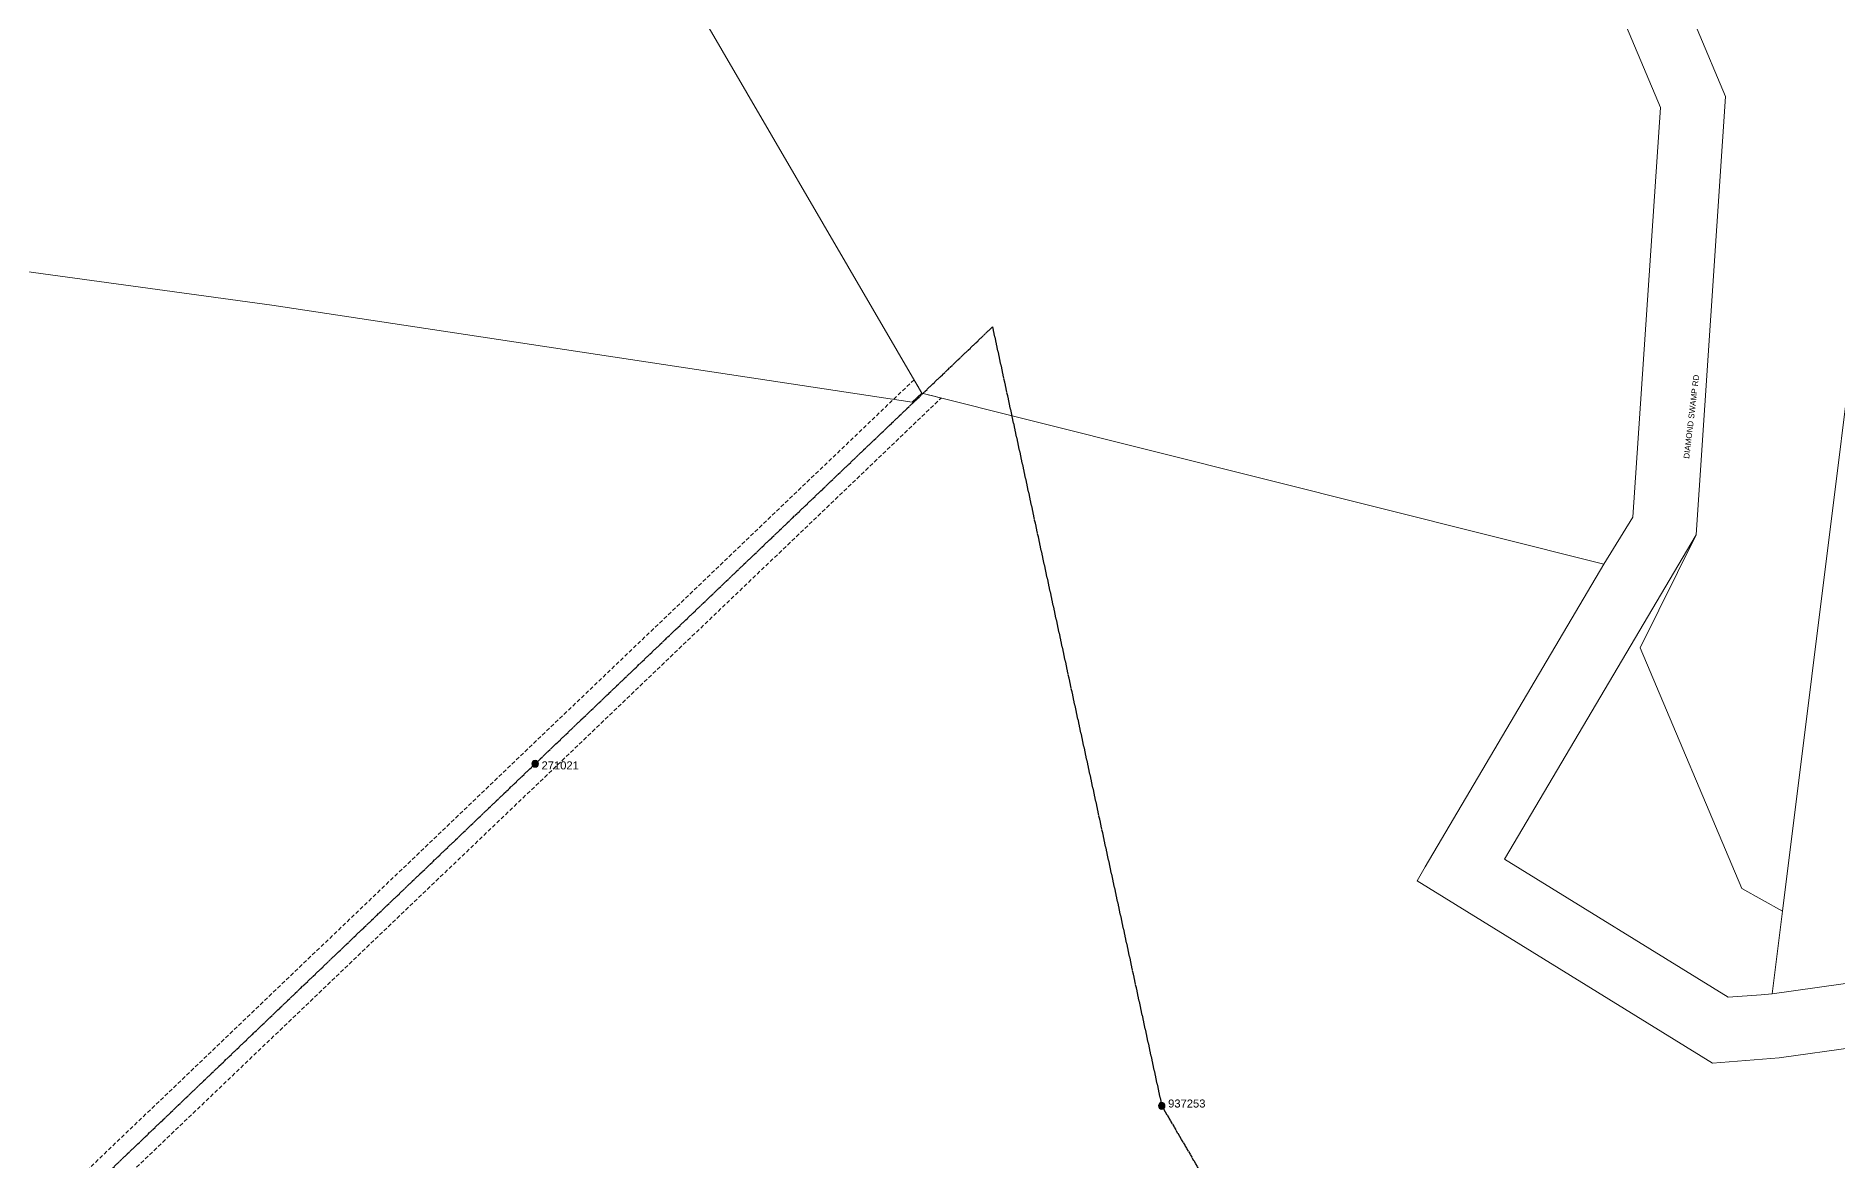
# Model space of a CAD drawing. Header units: metres. Extents: x 209078 to 212397, y 6290320 to 6293148.
# Drawn here: x 211039 to 211602, y 6292328 to 6292680 of the extents above; entities that cross this region are included whole.
import ezdxf
from ezdxf.enums import TextEntityAlignment as Align

# ---------------------------------------------------------------- set-up
doc = ezdxf.new("R2010")
doc.units = ezdxf.units.M
for name, pattern in [('Cable Exist OH', [1, 1, 0]), ('HIDDEN', [0.375, 0.25, -0.125]), ('HIDDEN2', [0.1875, 0.125, -0.0625])]:
    doc.linetypes.add(name, pattern=pattern)
doc.layers.get('0').update_dxf_attribs({"color": 6})
for name, color, linetype, lineweight in [('Cadastre Land Parcels_SP_EXT', 9, 'Continuous', 5), ('Cadastre Other Property_SP_EXT', 9, 'HIDDEN', 5), ('Cadastre Roads_SP_EXT', 9, 'Continuous', 5)]:
    doc.layers.add(name, color=color, linetype=linetype, lineweight=lineweight)
doc.layers.add('Mains_HV_EXT', color=7, linetype='Continuous')
doc.layers.add('SupportsOH_SP_TR_HV_LV_SL_EXT', color=7, linetype='Continuous')
doc.styles.add('POLE_LABEL', font='arial.ttf')
doc.styles.get("Standard").update_dxf_attribs({"font": 'arial.ttf'})

# ---------------------------------------------------------------- blocks, each defined once
blk = doc.blocks.new('POLE_EXT')
blk.add_hatch(color=256).paths.add_polyline_path([(-1, 0, 1), (1, 0, 1)])
blk.add_lwpolyline([(-1, 0, 1), (1, 0, 1)], format="xyb", close=True)
for tag, height, flags, p in [('pNumber', 2.5, 8, (-17.84, 2.07)), ('OWNED_BY', 0.2, 9, (1.35, -0.4)), ('SPECIAL_USE', 0.2, 9, (1.35, -0.8)), ('STATE', 0.2, 9, (1.35, -1)), ('cLV', 0.2, 9, (1.35, -1.4)), ('hDepth', 0.2, 9, (1.35, -1.6)), ('hDia', 0.2, 9, (1.35, -1.8)), ('cHV', 0.2, 9, (1.35, -2)), ('cLinedev', 0.2, 9, (1.35, -3.4)), ('pExisting', 0.2, 9, (1.35, -3.8)), ('pFooting', 0.2, 9, (1.35, -4.4)), ('pNew', 0.2, 9, (1.35, -4.6)), ('pRelocate', 0.2, 9, (1.35, -5)), ('pRemove', 0.2, 9, (1.35, -5.2)), ('pReplace', 0.2, 9, (1.35, -5.4)), ('pStay', 0.2, 9, (1.35, -5.6)), ('PARENT', 0.2, 9, (1.35, -0.6)), ('USAGE', 0.2, 9, (1.35, -1.2)), ('LBRACKET', 0.2, 9, (1.35, -2.2)), ('LExisting', 0.2, 9, (1.35, -2.4)), ('LANTNUMBER', 0.2, 9, (1.35, -2.6)), ('LOther', 0.2, 9, (1.35, -2.8)), ('LRemove', 0.2, 9, (1.35, -3)), ('LEGEND', 0.2, 9, (1.35, -3.2)), ('LOCATION', 0.2, 9, (1.35, -3.6)), ('PFNUMBER', 0.2, 9, (1.35, -4)), ('NEWPFNUMBER', 0.2, 9, (1.35, -4.2)), ('pType', 0.2, 9, (1.35, -5.8)), ('cspan', 0.2, 9, (1.35, -6)), ('STREETNAME', 0.2, 9, (1.35, -6.2)), ('SUBURB', 0.2, 9, (1.35, -6.4)), ('OPERATED_BY', 0.2, 9, (1.36, -7.01)), ('NOTES', 0.2, 9, (1.35, -6.6)), ('MAINTAINED_BY', 0.2, 9, (1.36, -6.81))]:
    blk.add_attdef(tag, text='', height=height, dxfattribs=dict(flags=flags)).set_placement(p, align=Align.MIDDLE_LEFT)
at = {"style": 'POLE_LABEL'}
for tag, height, flags, p in [('STRUCTURE_PLANT_NUMBER', 0.2, 9, (1.35, 0.03)), ('ASSET_NUM', 2.5, 8, (2, 2)), ('STREET_CODE', 0.2, 9, (1.35, -0.2))]:
    blk.add_attdef(tag, text='', height=height, dxfattribs=dict(at, flags=flags)).set_placement(p, align=Align.MIDDLE_LEFT)
at = {"flags": 1}
blk.add_attdef('Z', (1.35, -7.33), '', height=0.2, dxfattribs=at)

msp = doc.modelspace()

# ---------------------------------------------------------------- linework, layer by layer
at = {"layer": 'Cadastre Land Parcels_SP_EXT', "linetype": 'Continuous'}
for points in [[(211658.1, 6292995.27), (211376.76, 6293033.26), (211358.92, 6292907.93), (211402.76, 6292895.25), (211496.02, 6292829.2), (211566.85, 6292660.78), (211557.62, 6292523.95), (211540.17, 6292488.69), (211571.95, 6292413.44), (211584.63, 6292406.4), (211658.1, 6292995.27)], [(211355.89, 6292887.85), (211336.83, 6292893.5), (211336.55, 6292893.6), (211325.41, 6292814.88), (211267.89, 6292821.55), (211234.67, 6292716.23), (211238, 6292701.77), (211315.73, 6292568.19), (211528.82, 6292514.75), (211537.84, 6292529.45), (211546.48, 6292657.39), (211479.67, 6292816.06), (211393.91, 6292876.89), (211355.89, 6292887.85)], [(211267.89, 6292821.55), (211155.07, 6292834.62), (210975.8, 6292855.38), (210964.53, 6292780.86), (210869.81, 6292797.41), (210867.97, 6292782.5), (210961.94, 6292766.06), (210968.96, 6292615.33), (211112.63, 6292595.68), (211312.75, 6292565.37), (211315.73, 6292568.19), (211238, 6292701.77), (211234.67, 6292716.23), (211267.89, 6292821.55)], [(211578, 6292380.33), (211581.41, 6292380.6), (211584.63, 6292406.4), (211571.95, 6292413.44), (211540.17, 6292488.69), (211557.62, 6292523.95), (211497.79, 6292422.62), (211567.69, 6292379.52), (211578, 6292380.33)]]:
    msp.add_lwpolyline(points, close=True, dxfattribs=at)
msp.add_lwpolyline([(211631.29, 6292367.27), (211583.59, 6292360.59), (211562.72, 6292358.96), (211470.44, 6292415.86), (211473.01, 6292420.22), (211528.82, 6292514.75), (211315.73, 6292568.19), (211312.75, 6292565.37), (211112.63, 6292595.68), (211112.63, 6292595.68), (210968.96, 6292615.33), (210808.75, 6292637.24), (210799.69, 6292618.28), (210831.1, 6292538.04), (210896.54, 6292563.65), (210940.11, 6292534.68), (210980.87, 6292430.54), (211019.41, 6292332.06), (211033.41, 6291928.88)], dxfattribs=at)
at = {"layer": 'Cadastre Other Property_SP_EXT', "linetype": 'HIDDEN2', "ltscale": 10}
msp.add_lwpolyline([(210984.66, 6291919.07), (211018.82, 6291517.65), (211069.78, 6291228), (211080.11, 6291227), (211028.75, 6291518.95), (210994.34, 6291926.59), (211065.01, 6292321.25), (211321.81, 6292566.66), (211315.73, 6292568.19), (211313.3, 6292572.37), (211055.74, 6292326.23), (210984.64, 6291929.15)], dxfattribs=at)
at = {"layer": 'Cadastre Roads_SP_EXT', "linetype": 'Continuous'}
msp.add_lwpolyline([(211624.32, 6292386.61), (211581.41, 6292380.6), (211578, 6292380.33), (211567.69, 6292379.52), (211497.79, 6292422.62), (211497.79, 6292422.62), (211557.62, 6292523.95), (211566.85, 6292660.78), (211496.02, 6292829.2), (211402.76, 6292895.25), (211358.92, 6292907.93), (211357.43, 6292898.07), (211355.89, 6292887.85), (211393.91, 6292876.89), (211479.67, 6292816.06), (211546.48, 6292657.39), (211537.84, 6292529.45), (211528.82, 6292514.75), (211473.02, 6292420.22), (211470.44, 6292415.86), (211562.72, 6292358.96), (211583.59, 6292360.59), (211631.29, 6292367.27)], dxfattribs=at)
at = {"layer": 'Mains_HV_EXT', "color": 7, "linetype": 'Cable Exist OH'}
msp.add_lwpolyline([(211044.63, 6292235.78), (211060.38, 6292323.74), (211194.94, 6292452.44), (211337.8, 6292588.86)], dxfattribs=at)
at = {"layer": 'Mains_HV_EXT', "linetype": 'Cable Exist OH'}
msp.add_lwpolyline([(211337.8, 6292588.86), (211390.69, 6292345.59), (211623.8, 6291947.02), (211946.79, 6291813.4), (212090.12, 6291691.62), (212091.45, 6291689.33)], dxfattribs=at)

# ---------------------------------------------------------------- block references
at = {"layer": 'SupportsOH_SP_TR_HV_LV_SL_EXT'}
ref = msp.add_blockref('POLE_EXT', (211194.94, 6292452.44), dxfattribs=at)
ref.add_attrib('ASSET_NUM', '271021', dxfattribs={"layer": '0', "height": 2.5, "style": 'POLE_LABEL'}).set_placement((211196.94, 6292453.19), align=Align.TOP_LEFT)
ref = msp.add_blockref('POLE_EXT', (211390.69, 6292345.59), dxfattribs=at)
ref.add_attrib('ASSET_NUM', '937253', dxfattribs={"layer": '0', "height": 2.5, "style": 'POLE_LABEL'}).set_placement((211392.69, 6292346.34), align=Align.MIDDLE_LEFT)

# ---------------------------------------------------------------- texts
at = {"layer": 'Cadastre Roads_SP_EXT'}
msp.add_text('DIAMOND SWAMP RD', height=1.8, rotation=83.1572, dxfattribs=at).set_placement((211555.46, 6292547.63))

doc.saveas('drawing.dxf')
